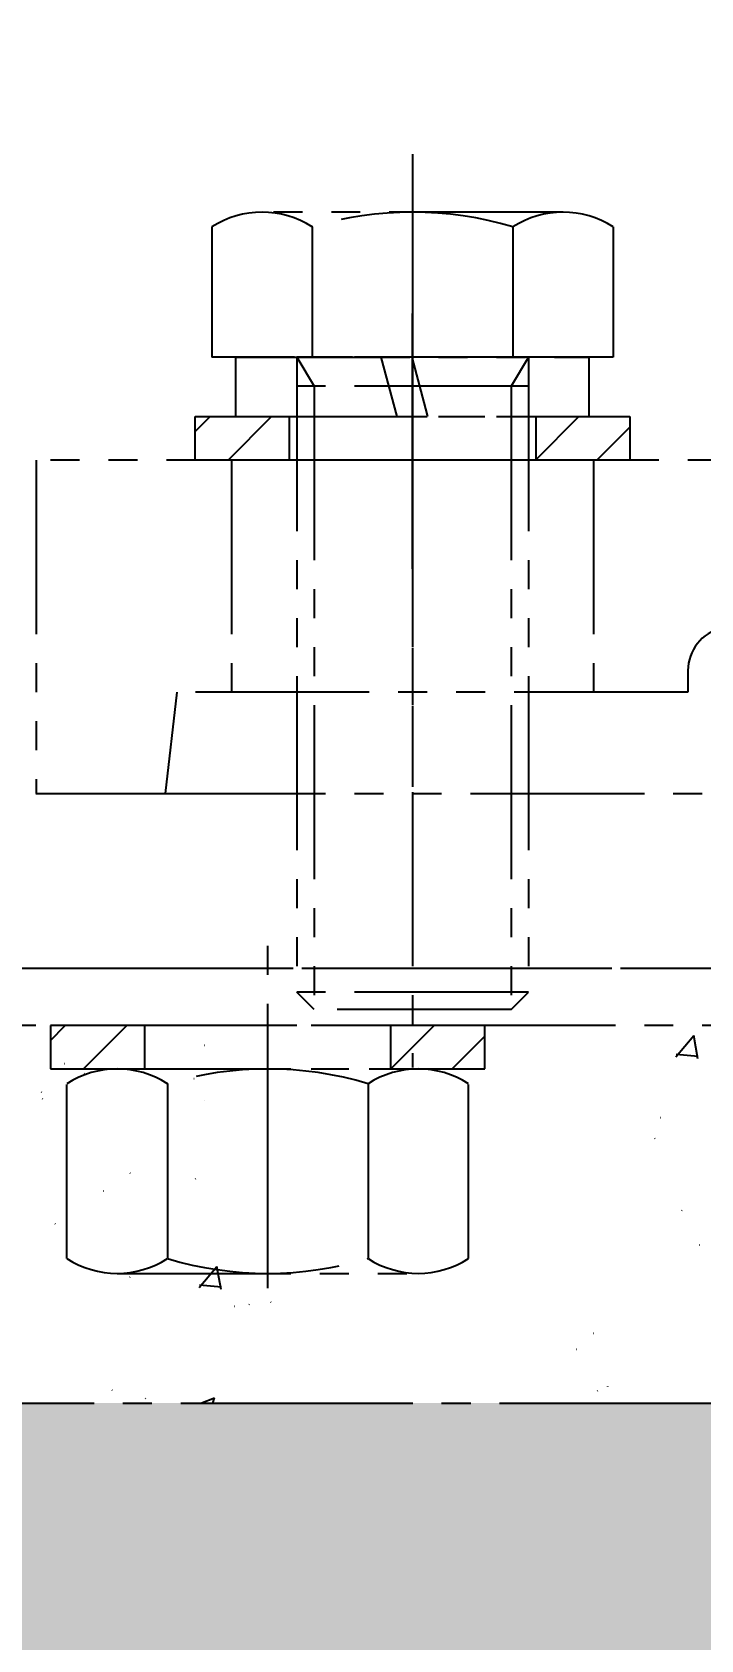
# Model space of a CAD drawing. Header units: millimetres. Extents: x -50460 to 50460, y -35640 to 35640.
# Drawn here: x 40219.8 to 40266, y 20448.1 to 20559 of the extents above; entities that cross this region are included whole.
import ezdxf

# ---------------------------------------------------------------- set-up
doc = ezdxf.new("R2010")
doc.units = ezdxf.units.MM
doc.linetypes.add('双点画线', pattern=[22, 12, -2, 2, -2, 2, -2])
doc.layers.get('0').update_dxf_attribs({"lineweight": 35})
for name, color, linetype, lineweight in [('7', 30, '双点画线', 18), ('EB0', 7, 'Continuous', 15), ('剖面线层', 6, 'Continuous', 18), ('尺寸线层', 4, 'Continuous', 18)]:
    doc.layers.add(name, color=color, linetype=linetype, lineweight=lineweight)
doc.styles.get("Standard").update_dxf_attribs({"font": ''})
doc.styles.get('Standard').set_extended_font_data('宋体')
doc.dimstyles.new('AM_DEMATIC$0', dxfattribs={"dimscale": 120, "dimtxt": 3, "dimasz": 1.5, "dimexe": 1, "dimexo": 0, "dimgap": 1, "dimtad": 1, "dimdsep": 46, "dimtxsty": 'Standard', "dimblk": '_CAXARROW', "dimcen": 0, "dimdle": 3, "dimclrd": 256, "dimclre": 256, "dimclrt": 2, "dimadec": 0, "dimazin": 2, "dimtfac": 0.7071067811865475, "dimtdec": 3, "dimtmove": 0, "dimatfit": 3, "dimfxl": 1, "dimfrac": 2, "dimtolj": 1, "dimlwd": 18, "dimarcsym": 0})

# ---------------------------------------------------------------- blocks, each defined once
blk = doc.blocks.new('*X651')
at = {"layer": '剖面线层', "linetype": 'Continuous', "lineweight": 18}
h = blk.add_hatch(dxfattribs=at)
h.set_pattern_fill('AR-CONC', color=256, scale=2, style=0)
h.set_pattern_definition([(50, (0, 0), (364.3693379920079, -31.87817107780614), [38.1, -419.1]), (355, (0, 0), (-70.48565195133396, 382.11328576436), [30.48, -335.28]), (100.451, (30.364, -2.6565), (293.8850033319186, 350.2333756405837), [32.38, -356.18]), (46.1842, (0, 101.6), (542.1580817842598, -84.0846558654543), [57.15, -628.65]), (96.6356, (45.1798, 94.593), (474.8084689324743, 494.8511117800984), [48.57, -534.27]), (351.1840000000001, (0, 101.6), (474.8092116278674, 494.8502357211958), [45.72, -502.92]), (21, (50.8, 76.2), (303.2297596707666, -204.5310370335249), [38.1, -419.1]), (326, (50.8, 76.2), (123.6040566952945, 368.3759322446384), [30.48, -335.28]), (71.4514, (76.069, 59.1558), (426.8329815402489, 163.8457154321148), [32.38, -356.18]), (37.50000000000001, (0, 0), (6.177206501183633, 169.1100777463062), [0, -331.216, 0, -340.36, 0, -336.55]), (7.499999999999999, (0, 0), (133.6393250206115, 200.361149636239), [0, -194.056, 0, -323.596, 0, -128.27]), (-32.5, (-113.284, 0), (271.1811903337428, -11.45748798534692), [0, -127, 0, -396.24, 0, -525.78]), (-42.5, (-164.084, 0), (296.2583627720361, 50.85298206666603), [0, -165.1, 0, -263.144, 0, -373.38])])
h.paths.add_polyline_path([(-14158.30703847496, -200), (-14158.30703847496, -50.59028300460341), (-14158.30703847496, 0), (2421.692961525172, 0), (2421.692961525172, -200)], flags=0)
at = {"layer": '7', "linetype": '双点画线', "lineweight": 25}
blk.add_line((-14158.30703847496, 0), (2421.692961525172, 0), dxfattribs=at)
blk = doc.blocks.new('*X656')
at = {"layer": '7', "linetype": '双点画线', "lineweight": 25}
for p, q in [((-75, 86.14999957531472), (-75, 23.14999957531472)), ((-64.60769515458378, 82.14999957531472), (-85.39230484541622, 82.14999957531472)), ((-88.85640646054526, 81.12825016146599), (-88.85640646054526, 72.14999957531472)), ((-81.92820323027263, 81.12825016146599), (-81.92820323027263, 72.14999957531472)), ((-68.07179676972737, 81.12825016146599), (-68.07179676972737, 72.14999957531472)), ((-61.14359353945474, 81.12825016146599), (-61.14359353945474, 72.14999957531472)), ((-75, 79.99757130484795), (-75, 58.69943262291781)), ((-75, 57.54999957531254), (-75, 75.54999957531254)), ((-75, 65.04999957531254), (-75, 75.14999957531472)), ((-61.14359353945474, 72.14999957531472), (-88.85640646054526, 72.14999957531472)), ((-87.19999999999709, 72.14999957531472), (-62.80000000000291, 72.14999957531472)), ((-87.19999999999709, 68.04999957531254), (-87.19999999999709, 72.14999957531472)), ((-67, 72.14999957531472), (-83, 72.14999957531472)), ((-83, 72.14999957531472), (-81.80000000000291, 70.14999957531472)), ((-83, 72.14999957531472), (-83, 28.34999957531545)), ((-76.06115808492177, 68.04999957531254), (-77.15974977388396, 72.14999957531472)), ((-74.08101014103158, 68.58057861777343), (-75.03743360404042, 72.14999957531472)), ((-67, 72.14999957531472), (-68.19999999999709, 70.14999957531472)), ((-67, 72.14999957531472), (-67, 28.34999957531545)), ((-62.80000000000291, 68.04999957531254), (-62.80000000000291, 72.14999957531472)), ((-67, 70.14999957531472), (-83, 70.14999957531472)), ((-81.80000000000291, 70.14999957531472), (-81.80000000000291, 27.14999957531472)), ((-75, 70.07114860947331), (-75, 42.50076767699647)), ((-68.19999999999709, 70.14999957531472), (-68.19999999999709, 27.14999957531472)), ((-90, 68.04999957531254), (-60, 68.04999957531254)), ((-90, 65.04999957531254), (-90, 68.04999957531254)), ((-90, 67.02056232374889), (-88.97056274831994, 68.04999957548716)), ((-87.72792206145823, 65.04999957519613), (-84.72792206140002, 68.04999957525433)), ((-87.19999999999709, 68.04999957531254), (-62.80000000000291, 68.04999957531254)), ((-83.5, 65.04999957531254), (-83.5, 68.04999957531254)), ((-73.93884191507823, 68.04999957531254), (-74.08101014103158, 68.58057861777343)), ((-66.5, 68.04999957531254), (-66.5, 65.04999957531254)), ((-66.49999999982538, 65.06471820129809), (-63.51471862598555, 68.04999957519613)), ((-60, 68.04999957531254), (-60, 65.04999957531254)), ((-62.27207793871639, 65.04999957525433), (-60.00000000017462, 67.3220775137961)), ((-35.99041606974788, 65.04999957531254), (-100.9904147956986, 65.04999957531254)), ((-100.9904147956986, 65.04999957531254), (-100.9904147956986, 42.04999999999563)), ((-60, 65.04999957531254), (-90, 65.04999957531254)), ((-87.5, 65.04999957531254), (-87.5, 49.04999993294041)), ((-62.5, 65.04999957531254), (-62.5, 49.04999993294041)), ((-55.99041562271304, 50.53137171963681), (-55.99041562271304, 49.04999993294041)), ((-92.06666113980464, 42.04999999999563), (-91.25836691097356, 49.05000946968357)), ((-55.99041562271304, 49.04999993294041), (-91.25837241701083, 49.04999993294041)), ((-115, 42.04999999999563), (115, 42.04999999999927)), ((-100.9904147956986, 42.04999999999563), (-92.06666113980464, 42.04999999999563)), ((-85, 15.54999999999927), (-85, 33.54999999999927)), ((-148.6353144765162, 30.00000009739597), (151.3646855234838, 30.00000009739961)), ((-139.2440376815503, 30), (139.2440376815503, 30)), ((-81.80000000000291, 27.14999957531472), (-83, 28.34999957531545)), ((-67, 28.34999957531545), (-83, 28.34999957531545)), ((-68.19999999999709, 27.14999957531472), (-67, 28.34999957531545)), ((-68.19999999999709, 27.14999957531472), (-81.80000000000291, 27.14999957531472)), ((115, 26.04999999999927), (-115, 26.04999999999563)), ((-70, 26.04999999999927), (-100, 26.04999999999927)), ((-100, 26.04999999999927), (-100, 23.04999999999927)), ((-99.99999999970896, 25.02056274878487), (-98.97056274837814, 26.05000000011569)), ((-97.72792206105078, 23.05000000029031), (-94.7279220612836, 26.05000000011569)), ((-93.5, 26.04999999999927), (-93.5, 23.04999999999927)), ((-85, 7.928250586155627), (-85, 26.05000000000291)), ((-76.5, 23.04999999999927), (-76.5, 26.04999999999927)), ((-76.49999999988358, 23.06471862592662), (-73.51471862592734, 26.04999999994106)), ((-70, 23.04999999999927), (-70, 26.04999999999927)), ((-89.38146071427036, 24.69786679311073), (-89.35627801479131, 24.70118215839466)), ((-72.27207793859998, 23.05000000005748), (-70.00000000005821, 25.32207793865746)), ((-56.81482615580899, 23.8873928838766), (-55.5903157593566, 25.34670754801846)), ((-55.29660638957284, 23.75461327169614), (-55.59029546058446, 25.34675346783479)), ((-99.02643461468688, 23.42808188995696), (-99.00125191520783, 23.43139725523724)), ((-56.79850552715652, 24.0739384496228), (-55.28030480726738, 23.94111309767686)), ((-100, 23.04999999999927), (-70, 23.04999999999927)), ((-97.6429508633446, 22.7330393931843), (-97.62279968849907, 22.74850193348175)), ((-95.39230484541622, 23.05000000000291), (-74.60769515459833, 23.05000000000291)), ((-90.09669030808436, 22.39803124962418), (-90.07526816536847, 22.38438383957327)), ((-100.628775673249, 21.47716250081066), (-100.6100488288939, 21.46000250953875)), ((-98.85640646055981, 9.971749413849466), (-98.85640646055981, 22.02825058615417)), ((-91.92820323028718, 22.02825058615417), (-91.92820323028718, 9.971749413849466)), ((-78.07179676972737, 22.02825058615417), (-78.07179676972737, 9.971749413849466)), ((-71.14359353945474, 9.971749413849466), (-71.14359353945474, 22.02825058615417)), ((-100.5778467203345, 21.01006511540254), (-100.5564245776186, 20.99641770535163)), ((-89.39562234995537, 20.84293011598129), (-89.37547117510985, 20.85839265627874)), ((-57.88393628534686, 19.70623461592186), (-57.85875358586782, 19.70954998120214)), ((-58.29477326545748, 18.26837403171885), (-58.27335112272704, 18.25472662166794)), ((-94.52382441352529, 15.88300534566952), (-94.50509756917018, 15.86584535439761)), ((-96.36310108909674, 14.64035646443517), (-96.3379183896177, 14.6436718297191)), ((-89.9792867711949, 15.4808015635208), (-89.95410407171585, 15.48411692880472)), ((-99.70526748902921, 12.38897165364688), (-99.68384534631332, 12.37532424359233)), ((-56.40630829616566, 13.28249300684547), (-56.38615712132014, 13.29795554714292)), ((-55.22060275975673, 10.91850919040007), (-55.19542006027768, 10.921824555684)), ((-95.39230484541622, 8.950000000004366), (-74.60769515459833, 8.950000000004366)), ((-94.3283096653904, 8.963471730592573), (-94.30688752267451, 8.949824320538028)), ((-89.72735955133976, 7.969521142760641), (-88.50284915488737, 9.428835806902498)), ((-88.20915193413384, 7.836767438184324), (-88.50284100514546, 9.428907634322968)), ((-94.51859834507923, 8.693425351732003), (-94.49844717024826, 8.708887892029452)), ((-89.71103893079271, 8.156066700390511), (-88.19283821090357, 8.023241348444571)), ((-87.31595324560476, 6.693076137995376), (-87.29077054612571, 6.696391503279301)), ((-86.27126983161725, 6.80331607442713), (-86.25111865677172, 6.818778614724579)), ((-84.8045921932935, 6.976969874755014), (-84.78586534893839, 6.959809883483103)), ((-62.52639262274897, 4.833814512694516), (-62.50497048003308, 4.820167102643609)), ((-63.6747243541613, 3.731228169668611), (-63.65599750980618, 3.714068178393063)), ((-61.52928429128951, 1.132988242592546), (-61.50913311645854, 1.148450782889995)), ((-196.9880402761337, 0), (199.7174075539951, 0)), ((-95.7657835475984, 0.9048363184665504), (-95.74705670324329, 0.8876763271946402)), ((-93.45573043409968, 0.3423782688150823), (-93.43430829138379, 0.3287308587641746)), ((-89.62557386506523, 4.365574568510056e-10), (-88.66466954539646, 0.3688566098644515)), ((-88.78846129325393, 0), (-88.66467125240888, 0.3689291614282411)), ((-62.24001718380896, 0.8560258138277277), (-62.21483448432991, 0.8593411791080143))]:
    blk.add_line(p, q, dxfattribs=at)
for centre, radius, start, end in [((-85.39230484541622, 75.76684354511963), 6.383156030192946, 57.13276776345557, 122.8672322364335), ((-75, 58.14999957531472), 24.00000000000005, 73.22134511910264, 106.7786548810232), ((-64.60769515458378, 75.76684354511963), 6.383156030192958, 57.13276776345475, 122.8672322364335), ((-52.99041562271304, 50.53137181575585), 3, 103.0000028856336, 180.0000000001274), ((-95.39230484541622, 16.66684396981145), 6.38315603019295, 57.13276776345523, 122.8672322364334), ((-85, -0.9499999999970896), 24.00000000000005, 73.22134511910264, 106.778654881023), ((-74.60769515459833, 16.66684396981145), 6.383156030192947, 57.13276776345479, 122.8672322364334), ((-95.39230484541622, 15.33315603019582), 6.38315603019297, 237.132767763455, 302.8672322364335), ((-85, 32.95000000000437), 24.00000000000006, 253.2213451191027, 286.7786548810229), ((-74.60769515459833, 15.33315603019582), 6.38315603019295, 237.132767763455, 302.8672322364337)]:
    blk.add_arc(centre, radius, start, end, dxfattribs=at)
blk = doc.blocks.new('*X655')
at = {"layer": 'EB0'}
blk.add_blockref('*X656', (0, 7.275957614183426e-12), dxfattribs=at)
blk = doc.blocks.new('*X724')
at = {"layer": '尺寸线层', "linetype": 'Continuous', "lineweight": 18, "transparency": 16777216}
for points in [[(39546.06310700117, 19488.91433521855), (39726.06310700117, 19511.41433521855), (39726.06310700117, 19466.41433521855)], [(40796.06310700117, 19488.91433521855), (40616.06310700117, 19511.41433521855), (40616.06310700117, 19466.41433521855)]]:
    blk.add_hatch(color=256, dxfattribs=at).paths.add_polyline_path(points, flags=0)
at = {"layer": '尺寸线层', "transparency": 16777216}
for p, q in [((39546.06310700117, 21939.44460688287), (39546.06310700117, 19368.91433521855)), ((40796.06310700117, 21939.44460688287), (40796.06310700117, 19368.91433521855))]:
    blk.add_line(p, q, dxfattribs=at)
at = {"layer": '尺寸线层', "linetype": 'Continuous', "lineweight": 18, "transparency": 16777216}
blk.add_line((39546.06310700117, 19488.91433521855), (40796.06310700117, 19488.91433521855), dxfattribs=at)
at = {"layer": '尺寸线层', "color": 2, "transparency": 16777216, "insert": (40184.06310750116, 19788.91433521856), "char_height": 360.0000000000001, "width": 1880, "attachment_point": 5, "line_spacing_factor": 1.37}
blk.add_mtext('1250', dxfattribs=at)
blk = doc.blocks.new('_CAXARROW')
blk.add_hatch(color=0).paths.add_polyline_path([(0, 0), (-1, 0.125), (-1, -0.125)], flags=0)
blk = doc.blocks.new('*X725')
at = {"layer": '尺寸线层', "linetype": 'Continuous', "lineweight": 18, "transparency": 16777216}
for points in [[(39021.0631070012, 18578.15995013993), (39201.0631070012, 18600.65995013993), (39201.0631070012, 18555.65995013993)], [(40171.06310700115, 18578.15995013993), (39991.06310700115, 18600.65995013993), (39991.06310700115, 18555.65995013993)]]:
    blk.add_hatch(color=256, dxfattribs=at).paths.add_polyline_path(points, flags=0)
at = {"layer": '尺寸线层', "transparency": 16777216}
for p, q in [((39021.0631070012, 21162.18193107477), (39021.0631070012, 18458.15995013993)), ((40171.06310700115, 20461.44460688287), (40171.06310700115, 18458.15995013993))]:
    blk.add_line(p, q, dxfattribs=at)
at = {"layer": '尺寸线层', "linetype": 'Continuous', "lineweight": 18, "transparency": 16777216}
blk.add_line((39021.0631070012, 18578.15995013993), (40171.06310700115, 18578.15995013993), dxfattribs=at)
at = {"layer": '尺寸线层', "color": 2, "transparency": 16777216, "insert": (39609.06310750116, 18878.15995013993), "char_height": 360.0000000000001, "width": 1880, "attachment_point": 5, "line_spacing_factor": 1.37}
blk.add_mtext('1150', dxfattribs=at)
blk = doc.blocks.new('*X726')
at = {"layer": '尺寸线层', "linetype": 'Continuous', "lineweight": 18, "transparency": 16777216}
for points in [[(40171.06310700115, 18578.15995013993), (40351.06310700115, 18600.65995013993), (40351.06310700115, 18555.65995013993)], [(41321.0631070012, 18578.15995013993), (41141.0631070012, 18600.65995013993), (41141.0631070012, 18555.65995013993)]]:
    blk.add_hatch(color=256, dxfattribs=at).paths.add_polyline_path(points, flags=0)
at = {"layer": '尺寸线层', "transparency": 16777216}
for p, q in [((41321.0631070012, 21162.18193107477), (41321.0631070012, 18458.15995013993)), ((40171.06310700115, 20461.44460688287), (40171.06310700115, 18458.15995013993))]:
    blk.add_line(p, q, dxfattribs=at)
at = {"layer": '尺寸线层', "linetype": 'Continuous', "lineweight": 18, "transparency": 16777216}
blk.add_line((40171.06310700115, 18578.15995013993), (41321.0631070012, 18578.15995013993), dxfattribs=at)
at = {"layer": '尺寸线层', "color": 2, "transparency": 16777216, "insert": (40759.06310750116, 18878.15995013992), "char_height": 360.0000000000001, "width": 1880, "attachment_point": 5, "line_spacing_factor": 1.37}
blk.add_mtext('1150', dxfattribs=at)

msp = doc.modelspace()

# ---------------------------------------------------------------- block references
at = {"layer": '尺寸线层'}
for name, p in [('*X655', (40321.06310700115, 20464.44460688287)), ('*X651', (40704.37014547601, 20464.44460688288))]:
    msp.add_blockref(name, p, dxfattribs=at)

# ---------------------------------------------------------------- dimensions: what is measured, and where the dimension line sits
for base, p1, p2, picture, middle in [((40796.06310700117, 19488.91433521855), (39546.06310700117, 21939.44460688287), (40796.06310700117, 21939.44460688287), '*X724', (40171.06310700117, 19488.91433521855)), ((40171.06310700115, 18578.15995013993), (39021.0631070012, 21162.18193107477), (40171.06310700115, 20461.44460688287), '*X725', (39596.06310700117, 18578.15995013993)), ((41321.0631070012, 18578.15995013993), (40171.06310700115, 20461.44460688287), (41321.0631070012, 21162.18193107477), '*X726', (40746.06310700117, 18578.15995013993))]:
    dim = msp.add_linear_dim(base=base, p1=p1, p2=p2, dimstyle='AM_DEMATIC$0', override={"dimsah": 1, "dimtfill": 1, "dimtzin": 8}, dxfattribs=at)
    dim.commit()
    dim.dimension.update_dxf_attribs({"geometry": picture, "text_midpoint": middle})

doc.saveas('drawing.dxf')
